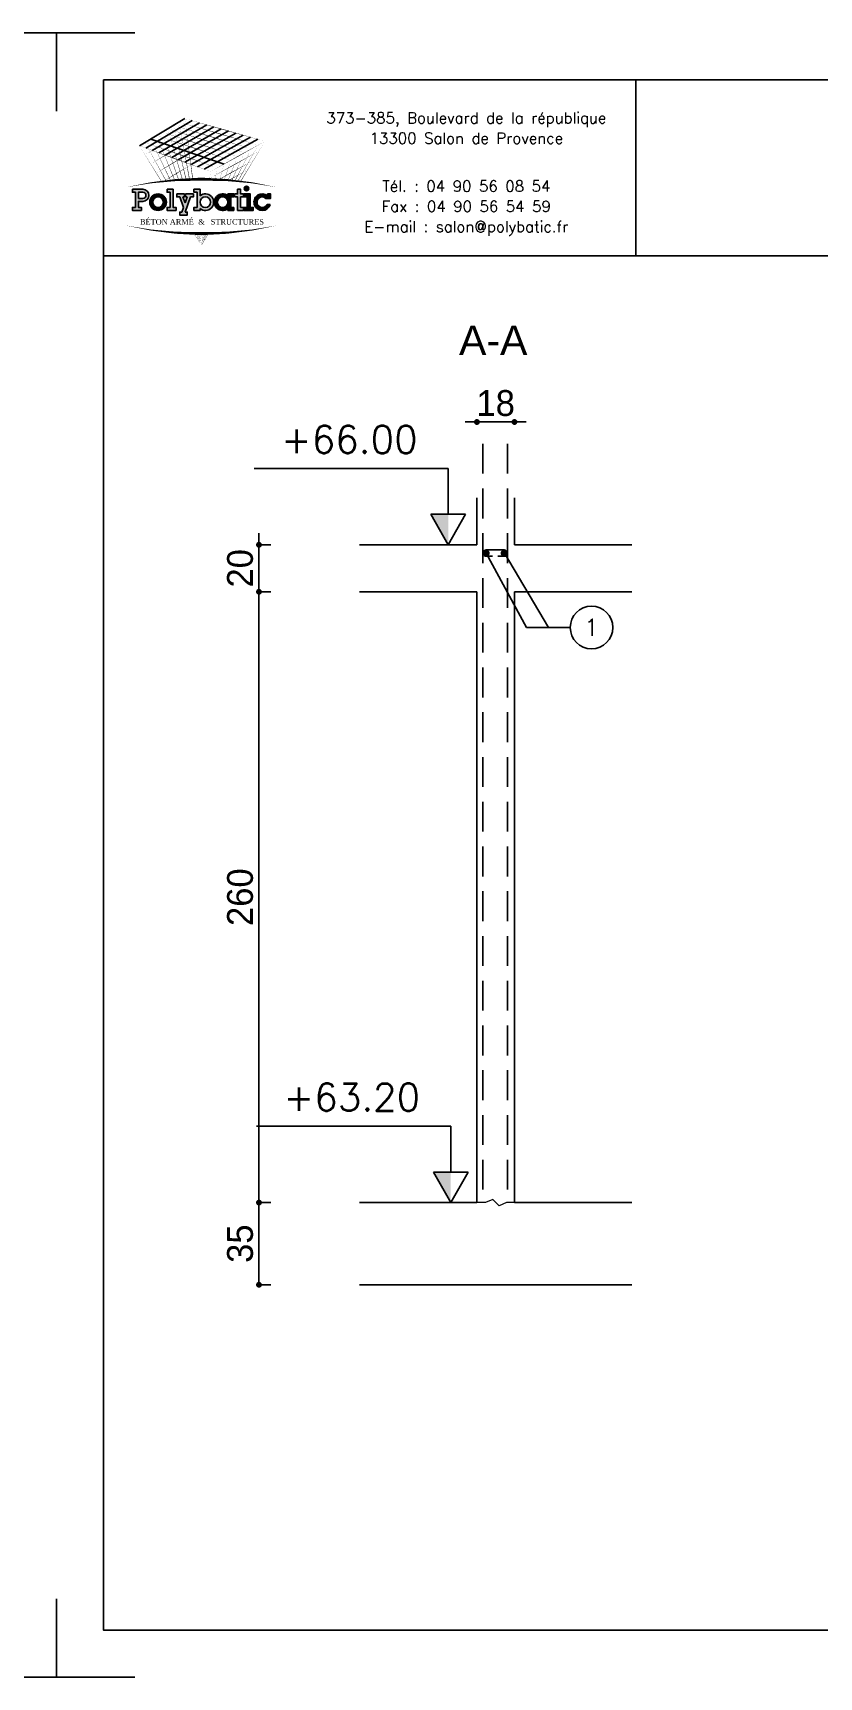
# Model space of a CAD drawing. Header units: metres. Extents: x -5618 to 118954, y -306 to 4637.
# Drawn here: x 102456 to 102791, y 894 to 1594 of the extents above; entities that cross this region are included whole.
import ezdxf
from ezdxf.enums import TextEntityAlignment as Align

# ---------------------------------------------------------------- set-up
doc = ezdxf.new("R2010")
doc.units = ezdxf.units.M
doc.linetypes.add('CACHEX2', pattern=[19.05, 12.7, -6.35])
for name, color, linetype in [('COTATION', 1, 'Continuous'), ('GO-FER-HA', 140, 'Continuous'), ('GO-TEXTE', 9, 'Continuous'), ('K_ENT_M_Building_V.76', 7, 'Continuous'), ('STR_COTATION', 1, 'Continuous'), ('STR_VOI-POT', 6, 'Continuous')]:
    doc.layers.add(name, color=color, linetype=linetype)
doc.layers.add('Kofragna_forma', color=7, linetype='Continuous', lineweight=70)
doc.styles.add('GrDimensions', font='simplex.shx')
doc.styles.add('POLYBATIC', font='TIMES.TTF')
doc.styles.add('schéma', font='simplex.shx')
doc.styles.add('TEXTE', font='romans.shx')
doc.styles.add('TEXTEBA', font='ARIAL.TTF')
doc.dimstyles.new('COUPE-20', dxfattribs={"dimscale": 0.5, "dimtxt": 22, "dimasz": 5, "dimexe": 0.05, "dimexo": 0, "dimgap": 5, "dimtad": 1, "dimdec": 0, "dimdsep": 46, "dimtxsty": 'Standard', "dimblk1": 'DOT', "dimblk2": 'DOT', "dimsah": 1, "dimcen": 0, "dimdle": 150, "dimclrd": 1, "dimclre": 1, "dimclrt": 7, "dimadec": 0, "dimazin": 0, "dimtfac": 1, "dimtdec": 0, "dimtix": 1, "dimtmove": 2, "dimatfit": 3, "dimldrblk": 'DOT', "dimfxl": 0, "dimtvp": 1, "dimtolj": 1, "dimtzin": 0, "dimarcsym": 0})

# ---------------------------------------------------------------- blocks, each defined once
blk = doc.blocks.new('A$C492E529B')
h = blk.add_hatch(color=256)
h.paths.add_polyline_path([(-1.983, 0.1), (-2.083, 0.1), (-2.083, 0.3), (-1.933, 0.3, 1), (-1.933, 0.7), (-2.283, 0.7), (-2.283, 0.6), (-2.183, 0.6), (-2.183, 0.1), (-2.283, 0.1), (-2.283, 0), (-1.983, 0)])
h.paths.add_polyline_path([(-2.083, 0.4), (-2.083, 0.6), (-1.933, 0.6, -1), (-1.933, 0.4)], flags=16)
h = blk.add_hatch(color=256)
h.paths.add_polyline_path([(-1.158, 0.275, 1), (-1.708, 0.275, 1)])
h.paths.add_polyline_path([(-1.608, 0.275, -1), (-1.258, 0.275, -1)], flags=16)
for color, points in [(256, [(-0.938, 0.7), (-1.138, 0.7), (-1.138, 0.6), (-1.038, 0.6), (-1.038, 0.1), (-1.138, 0.1), (-1.138, 0), (-0.838, 0), (-0.838, 0.1), (-0.938, 0.1)]), (256, [(-0.367, 0.45), (-0.268, 0.45), (-0.268, 0.55), (-0.523, 0.55), (-0.523, 0.45), (-0.473, 0.45), (-0.543, 0.253), (-0.612, 0.45), (-0.562, 0.45), (-0.562, 0.55), (-0.818, 0.55), (-0.818, 0.45), (-0.718, 0.45), (-0.595, 0.101), (-0.648, -0.05), (-0.718, -0.05), (-0.718, -0.15), (-0.468, -0.15), (-0.468, -0.05), (-0.543, -0.05)]), (256, [(1.393, 0.55), (1.292, 0.55), (1.292, 0.7), (1.193, 0.7), (1.193, 0.55), (1.093, 0.55), (1.093, 0.45), (1.193, 0.45), (1.193, 0), (1.393, 0), (1.393, 0.1), (1.292, 0.1), (1.292, 0.45), (1.393, 0.45)]), (140, [(1.413, 0.725, 1), (1.563, 0.725, 1)]), (256, [(1.613, 0.55), (1.413, 0.55), (1.413, 0.45), (1.513, 0.45), (1.513, 0.1), (1.413, 0.1), (1.413, 0), (1.712, 0), (1.712, 0.1), (1.613, 0.1)]), (256, [(2.13, 0.4), (2.283, 0.4), (2.283, 0.55), (2.183, 0.55), (2.183, 0.487, 3.359496), (2.272, 0.2), (2.166, 0.2, -3.125802)])]:
    blk.add_hatch(color=color).paths.add_polyline_path(points)
h = blk.add_hatch(color=256)
h.paths.add_polyline_path([(-0.047, 0.487), (-0.047, 0.7), (-0.248, 0.7), (-0.248, 0.6), (-0.147, 0.6), (-0.147, 0.1), (-0.248, 0.1), (-0.248, 0), (-0.047, 0), (-0.047, 0.063, 2.12132)])
h.paths.add_polyline_path([(-0.047, 0.275, -1), (0.303, 0.275, -1)], flags=16)
h = blk.add_hatch(color=256)
h.paths.add_polyline_path([(1.073, 0.1), (0.973, 0.1), (0.973, 0.45), (1.073, 0.45), (1.073, 0.55), (0.873, 0.55), (0.873, 0.487, 2.12132), (0.873, 0.063), (0.873, 0), (1.073, 0)])
h.paths.add_polyline_path([(0.523, 0.275, -1), (0.873, 0.275, -1)], flags=16)
for p, q in [((0.873, 0.55), (0.873, 0.487)), ((1.073, 0.55), (0.873, 0.55)), ((1.073, 0.45), (1.073, 0.55)), ((-0.595, 0.101), (-0.718, 0.45)), ((-0.648, -0.05), (-0.595, 0.101)), ((-0.543, 0.253), (-0.612, 0.45)), ((-0.543, -0.05), (-0.367, 0.45)), ((-0.543, 0.253), (-0.473, 0.45)), ((0.873, 0.063), (0.873, 0)), ((0.973, 0.1), (0.973, 0.45)), ((0.973, 0.45), (1.073, 0.45)), ((1.073, 0.1), (0.973, 0.1)), ((1.073, 0), (1.073, 0.1)), ((2.166, 0.2), (2.272, 0.2)), ((0.873, 0), (1.073, 0))]:
    blk.add_line(p, q)
for points in [[(-2.283, 0.7), (-1.933, 0.7)], [(-2.283, 0.7), (-2.283, 0.6), (-2.183, 0.6), (-2.183, 0.1), (-2.283, 0.1), (-2.283, 0), (-1.983, 0), (-1.983, 0.1), (-2.083, 0.1), (-2.083, 0.3), (-1.933, 0.3)], [(-2.083, 0.4), (-2.083, 0.6), (-1.933, 0.6)], [(-1.138, 0.7), (-0.938, 0.7), (-0.938, 0.1), (-0.838, 0.1), (-0.838, 0), (-1.138, 0), (-1.138, 0.1), (-1.038, 0.1), (-1.038, 0.6), (-1.138, 0.6), (-1.138, 0.7)], [(-0.818, 0.55), (-0.562, 0.55)], [(-0.818, 0.55), (-0.818, 0.45), (-0.718, 0.45)], [(-0.612, 0.45), (-0.562, 0.45), (-0.562, 0.55)], [(-0.523, 0.55), (-0.268, 0.55), (-0.268, 0.45), (-0.367, 0.45)], [(-0.473, 0.45), (-0.523, 0.45), (-0.523, 0.55)], [(-0.248, 0.7), (-0.248, 0.6), (-0.147, 0.6), (-0.147, 0.1), (-0.248, 0.1), (-0.248, 0), (-0.047, 0), (-0.047, 0.063)], [(-0.047, 0.487), (-0.047, 0.7), (-0.248, 0.7)], [(1.093, 0.55), (1.193, 0.55), (1.193, 0.7), (1.292, 0.7), (1.292, 0.55), (1.393, 0.55), (1.393, 0.45), (1.292, 0.45), (1.292, 0.1), (1.393, 0.1), (1.393, 0), (1.193, 0), (1.193, 0.45), (1.093, 0.45)], [(1.093, 0.45), (1.093, 0.55)], [(1.413, 0.45), (1.413, 0.55), (1.613, 0.55), (1.613, 0.1), (1.712, 0.1), (1.712, 0), (1.413, 0), (1.413, 0.1), (1.513, 0.1), (1.513, 0.45), (1.413, 0.45)], [(2.183, 0.487), (2.183, 0.55), (2.283, 0.55), (2.283, 0.4), (2.13, 0.4)], [(-2.083, 0.4), (-1.933, 0.4)], [(-0.648, -0.05), (-0.718, -0.05), (-0.718, -0.15), (-0.468, -0.15), (-0.468, -0.05), (-0.543, -0.05)]]:
    blk.add_lwpolyline(points)
for centre, radius in [((-1.433, 0.275), 0.275), ((-1.433, 0.275), 0.175), ((0.128, 0.275), 0.175), ((0.698, 0.275), 0.175)]:
    blk.add_circle(centre, radius)
at = {"color": 140}
blk.add_circle((1.488, 0.725), 0.075, dxfattribs=at)
for centre, radius, start, end in [((-1.933, 0.5), 0.2, 270, 90), ((-1.933, 0.5), 0.1, 270, 90), ((0.128, 0.275), 0.275, 230.4788, 129.5212), ((0.698, 0.275), 0.275, 50.4788, 309.5212), ((2.008, 0.275), 0.275, 50.4788, 344.1734), ((2.008, 0.275), 0.175, 45.5847, 334.6231)]:
    blk.add_arc(centre, radius, start, end)
blk = doc.blocks.new('POLYBATIC')
at = {"color": 140}
for p, q in [((-0.43, 3.281), (-1.602, 2.578)), ((-1.435, 2.518), (-0.241, 3.228)), ((-1.268, 2.457), (-0.053, 3.175)), ((0.135, 3.121), (-1.101, 2.397)), ((-0.934, 2.337), (0.323, 3.068)), ((-0.767, 2.276), (0.511, 3.015)), ((-1.309, 2.754), (0.586, 2.109)), ((0.7, 2.962), (-0.6, 2.216)), ((-0.433, 2.156), (0.888, 2.908)), ((1.076, 2.855), (-0.266, 2.095)), ((-0.099, 2.035), (1.264, 2.802)), ((1.452, 2.749), (0.067, 1.974))]:
    blk.add_line(p, q, dxfattribs=at)
for points in [[(-1.016, 2.93, 0.0156, 0, 0), (-0.43, 3.281, 0, 0, 0)], [(-0.391, 2.983, 0, 0.0156, 0), (-0.923, 2.663, 0, 0, 0)], [(0.122, 2.71, 0.0156, 0, 0), (-0.869, 3.018, 0, 0, 0)], [(-0.491, 1.706, 0.0136, 0, 0), (-0.869, 3.018, 0, 0, 0)], [(-0.838, 2.873, 0.0156, 0, 0), (-0.241, 3.228, 0, 0, 0)], [(0.283, 2.803, 0.0156, 0, 0), (-0.723, 3.105, 0, 0, 0)], [(-0.398, 1.71, 0.014, 0, 0), (-0.723, 3.105, 0, 0, 0)], [(-0.661, 2.816, 0.0156, 0, 0), (-0.053, 3.175, 0, 0, 0)], [(0.444, 2.896, 0.0156, 0, 0), (-0.576, 3.193, 0, 0, 0)], [(-0.309, 1.714, 0.0145, 0, 0), (-0.576, 3.193, 0, 0, 0)], [(-0.483, 2.759, 0.0156, 0, 0), (0.135, 3.121, 0, 0, 0)], [(0.605, 2.988, 0.0156, 0, 0), (-0.43, 3.281, 0, 0, 0)], [(-0.225, 1.716, 0.0149, 0, 0), (-0.43, 3.281, 0, 0, 0)], [(-0.305, 2.702, 0.0156, 0, 0), (0.323, 3.068, 0, 0, 0)], [(-0.128, 2.646, 0.0156, 0, 0), (0.511, 3.015, 0, 0, 0)], [(1.641, 2.695, 0, 0.0156, 0), (0.605, 2.988, 0, 0, 0)], [(-1.602, 2.578, 0, 0.0156, 0), (-1.016, 2.93, 0, 0, 0)], [(-0.684, 2.246, 0.0156, 0, 0), (-1.602, 2.578, 0, 0, 0)], [(-1.031, 1.66, 0.0111, 0, 0), (-1.602, 2.578, 0, 0, 0)], [(-1.456, 2.344, 0, 0.0156, 0), (-0.923, 2.663, 0, 0, 0)], [(-0.522, 2.339, 0.0156, 0, 0), (-1.455, 2.666, 0, 0, 0)], [(-0.913, 1.673, 0.0116, 0, 0), (-1.455, 2.666, 0, 0, 0)], [(-1.435, 2.518, 0, 0.0156, 0), (-0.838, 2.873, 0, 0, 0)], [(-0.361, 2.432, 0.0156, 0, 0), (-1.309, 2.754, 0, 0, 0)], [(-0.8, 1.684, 0.0121, 0, 0), (-1.309, 2.754, 0, 0, 0)], [(-1.268, 2.457, 0, 0.0156, 0), (-0.661, 2.816, 0, 0, 0)], [(-0.2, 2.524, 0.0156, 0, 0), (-1.162, 2.842, 0, 0, 0)], [(-0.692, 1.693, 0.0126, 0, 0), (-1.162, 2.842, 0, 0, 0)], [(-1.101, 2.397, 0, 0.0156, 0), (-0.483, 2.759, 0, 0, 0)], [(-0.039, 2.617, 0.0156, 0, 0), (-1.016, 2.93, 0, 0, 0)], [(-0.589, 1.7, 0.0131, 0, 0), (-1.016, 2.93, 0, 0, 0)], [(-0.934, 2.337, 0, 0.0156, 0), (-0.305, 2.702, 0, 0, 0)], [(-0.352, 2.685, 0, 0.0156, 0), (-0.831, 2.397, 0, 0, 0)], [(-0.767, 2.276, 0, 0.0156, 0), (-0.128, 2.646, 0, 0, 0)], [(-0.6, 2.216, 0, 0.0156, 0), (0.05, 2.589, 0, 0, 0)], [(0.937, 2.305, 0, 0.0156, 0), (-0.039, 2.617, 0, 0, 0)], [(0.05, 2.589, 0.0156, 0, 0), (0.7, 2.962, 0, 0, 0)], [(1.113, 2.402, 0, 0.0156, 0), (0.122, 2.71, 0, 0, 0)], [(0.227, 2.532, 0.0156, 0, 0), (0.888, 2.908, 0, 0, 0)], [(1.289, 2.5, 0, 0.0156, 0), (0.283, 2.803, 0, 0, 0)], [(0.405, 2.475, 0.0156, 0, 0), (1.076, 2.855, 0, 0, 0)], [(1.465, 2.598, 0, 0.0156, 0), (0.444, 2.896, 0, 0, 0)], [(0.582, 2.418, 0.0156, 0, 0), (1.264, 2.802, 0, 0, 0)], [(0.76, 2.362, 0.0156, 0, 0), (1.452, 2.749, 0, 0, 0)], [(0.937, 2.305, 0.0156, 0, 0), (1.641, 2.695, 0, 0, 0)], [(0.942, 1.67, 0.0112, 0, 0), (1.465, 2.598, 0, 0, 0)], [(1.012, 1.663, 0.012, 0, 0), (1.641, 2.695, 0, 0, 0)], [(-1.31, 2.109, 0, 0.0156, 0), (-0.831, 2.397, 0, 0, 0)], [(-1.165, 1.875, 0, 0.0156, 0), (-0.739, 2.131, 0, 0, 0)], [(-0.312, 2.386, 0, 0.0156, 0), (-0.739, 2.131, 0, 0, 0)], [(0.234, 1.914, 0, 0.0156, 0), (-0.684, 2.246, 0, 0, 0)], [(0.41, 2.012, 0, 0.0156, 0), (-0.522, 2.339, 0, 0, 0)], [(-0.433, 2.156, 0, 0.0156, 0), (0.227, 2.532, 0, 0, 0)], [(0.586, 2.109, 0, 0.0156, 0), (-0.361, 2.432, 0, 0, 0)], [(-0.266, 2.095, 0, 0.0156, 0), (0.405, 2.475, 0, 0, 0)], [(0.762, 2.207, 0, 0.0156, 0), (-0.2, 2.524, 0, 0, 0)], [(-0.099, 2.035, 0, 0.0156, 0), (0.582, 2.418, 0, 0, 0)], [(0.067, 1.974, 0, 0.0156, 0), (0.76, 2.362, 0, 0, 0)], [(0.234, 1.914, 0, 0.0156, 0), (0.937, 2.305, 0, 0, 0)], [(0.587, 1.7, 0.00718, 0, 0), (0.762, 2.207, 0, 0, 0)], [(0.689, 1.693, 0.0083, 0, 0), (0.937, 2.305, 0, 0, 0)], [(0.765, 1.884, 0.0156, 0, 0), (1.342, 2.205, 0, 0, 0)], [(0.781, 1.685, 0.00933, 0, 0), (1.113, 2.402, 0, 0, 0)], [(0.852, 2.095, 0.0156, 0, 0), (1.491, 2.45, 0, 0, 0)], [(0.865, 1.678, 0.0103, 0, 0), (1.289, 2.5, 0, 0, 0)], [(-1.953, 1.508, 0, 0.0781, -0.053843), (0, 1.719, 0, 0, 0)], [(-1.019, 1.641, 0, 0.0156, 0), (-0.646, 1.864, 0, 0, 0)], [(-0.273, 2.088, 0, 0.0156, 0), (-0.646, 1.864, 0, 0, 0)], [(-0.234, 1.79, 0, 0.00638, 0), (-0.365, 1.711, 0, 0.00638, 0)], [(1.953, 1.508, 0, 0.0781, 0.053843), (0, 1.719, 0, 0, 0)], [(0.213, 1.74, 0, 0.0156, 0), (0.852, 2.095, 0, 0, 0)], [(0.21, 1.716, 0.00323, 0, 0), (0.234, 1.914, 0, 0, 0)], [(0.349, 1.712, 0.00465, 0, 0), (0.41, 2.012, 0, 0, 0)], [(0.447, 1.708, 0.00693, 0.0156, 0), (0.767, 1.886, 0, 0, 0)], [(0.474, 1.706, 0.00597, 0, 0), (0.586, 2.109, 0, 0, 0)], [(0.68, 1.675, 0.0156, 0, 0), (1.193, 1.96, 0, 0, 0)], [(0.96, 1.668, 0.00293, 0, 0), (1.044, 1.715, 0, 0, 0)], [(-1.953, 0.523, 0, 0.0781, 0.053843), (0, 0.312, 0, 0, 0)], [(1.953, 0.523, 0, 0.0781, -0.053843), (0, 0.312, 0, 0, 0)], [(0, 0, 0, 0.00381, 0), (-0.195, 0.315, 0, 0.00381, 0)], [(0, 0, 0, 0.00368, 0), (-0.171, 0.314, 0, 0.00368, 0)], [(0, 0, 0, 0.00356, 0), (-0.149, 0.314, 0, 0.00356, 0)], [(0, 0, 0, 0.00345, 0), (-0.128, 0.313, 0, 0.00345, 0)], [(0, 0, 0, 0.00334, 0), (-0.109, 0.313, 0, 0.00334, 0)], [(0, 0, 0, 0.00324, 0), (-0.09, 0.313, 0, 0.00324, 0)], [(0, 0, 0, 0.00315, 0), (-0.073, 0.313, 0, 0.00315, 0)], [(0, 0, 0, 0.00306, 0), (-0.056, 0.313, 0, 0.00306, 0)], [(0, 0, 0, 0.00306, 0), (-0.056, 0.313, 0, 0.00306, 0)], [(0, 0, 0, 0.00298, 0), (-0.041, 0.313, 0, 0.00298, 0)], [(0, 0, 0, 0.0051, 0), (0.038, 0.313, 0, 0.0051, 0)], [(0, 0, 0, 0.00425, 0), (0.127, 0.313, 0, 0.00425, 0)], [(0, 0, 0, 0.00408, 0), (0.145, 0.314, 0, 0.00408, 0)], [(0, 0, 0, 0.00392, 0), (0.162, 0.314, 0, 0.00392, 0)], [(0, 0, 0, 0.00378, 0), (0.177, 0.314, 0, 0.00378, 0)], [(0, 0, 0, 0.00365, 0), (0.191, 0.315, 0, 0.00365, 0)], [(0, 0, 0, 0.00486, 0), (0.064, 0.313, 0, 0.00486, 0)], [(0, 0, 0, 0.00464, 0), (0.087, 0.313, 0, 0.00464, 0)], [(0, 0, 0, 0.00443, 0), (0.108, 0.313, 0, 0.00443, 0)]]:
    blk.add_lwpolyline(points, format="xyseb", dxfattribs=at)
at = {"color": 5, "xscale": 0.78125, "yscale": 0.78125, "zscale": 0.78125}
blk.add_blockref('A$C492E529B', (0, 0.91), dxfattribs=at)
at = {"lineweight": 60, "style": 'POLYBATIC'}
for s, p in [('BÉTON ARMÉ', (-1.587, 0.547)), ('STRUCTURES', (0.24, 0.547))]:
    blk.add_text(s, height=0.1406, dxfattribs=at).set_placement(p)
at = {"color": 140, "style": 'POLYBATIC'}
blk.add_text('&', height=0.141, dxfattribs=at).set_placement((0, 0.547), align=Align.CENTER)
blk = doc.blocks.new('_DOT')
at = {"color": 0, "linetype": 'ByBlock'}
blk.add_line((-0.5, 0), (-1, 0), dxfattribs=at)
at = {"color": 0, "linetype": 'ByBlock', "const_width": 0.5}
blk.add_lwpolyline([(-0.25, 0, 1), (0.25, 0, 1)], format="xyb", close=True, dxfattribs=at)
blk = doc.blocks.new('*D1276')
at = {"layer": 'COTATION', "color": 1, "lineweight": -2, "ltscale": 4.5}
for p, q in [((102557.25, 1095.79), (102552.22, 1095.79)), ((102552.25, 1063.29), (102552.25, 1093.29)), ((102557.25, 1060.79), (102552.22, 1060.79))]:
    blk.add_line(p, q, dxfattribs=at)
at = {"layer": 'DEFPOINTS', "color": 0, "lineweight": -3, "ltscale": 4.5}
for p in [(102552.25, 1095.79), (102595.02, 1095.79), (102595.02, 1060.79)]:
    blk.add_point(p, dxfattribs=at)
at = {"layer": 'COTATION', "color": 1, "lineweight": -2, "ltscale": 4.5, "xscale": 2.5, "yscale": 2.5, "zscale": 2.5}
for p, rotation in [((102552.25, 1095.79), 90), ((102552.25, 1060.79), 270)]:
    blk.add_blockref('_DOT', p, dxfattribs=dict(at, rotation=rotation))
at = {"layer": 'COTATION', "color": 7, "lineweight": -3, "ltscale": 4.5, "insert": (102544.25, 1078.29), "char_height": 11, "attachment_point": 5, "rotation": 90}
blk.add_mtext('\\A1;35', dxfattribs=at)
blk = doc.blocks.new('*D1277')
at = {"layer": 'COTATION', "color": 1, "lineweight": -2, "ltscale": 4.5}
for p, q in [((102557.25, 1355.79), (102552.22, 1355.79)), ((102552.25, 1098.29), (102552.25, 1353.29)), ((102557.25, 1095.79), (102552.22, 1095.79))]:
    blk.add_line(p, q, dxfattribs=at)
at = {"layer": 'DEFPOINTS', "color": 0, "lineweight": -3, "ltscale": 4.5}
for p in [(102552.25, 1355.79), (102595.02, 1355.79), (102595.02, 1095.79)]:
    blk.add_point(p, dxfattribs=at)
at = {"layer": 'COTATION', "color": 1, "lineweight": -2, "ltscale": 4.5, "xscale": 2.5, "yscale": 2.5, "zscale": 2.5}
for p, rotation in [((102552.25, 1355.79), 90), ((102552.25, 1095.79), 270)]:
    blk.add_blockref('_DOT', p, dxfattribs=dict(at, rotation=rotation))
at = {"layer": 'COTATION', "color": 7, "lineweight": -3, "ltscale": 4.5, "insert": (102544.25, 1225.79), "char_height": 11, "attachment_point": 5, "rotation": 90}
blk.add_mtext('\\A1;260', dxfattribs=at)
blk = doc.blocks.new('*D1278')
at = {"layer": 'COTATION', "color": 1, "lineweight": -2, "ltscale": 4.5}
for p, q in [((102552.25, 1378.29), (102552.25, 1380.79)), ((102557.25, 1375.79), (102552.22, 1375.79)), ((102552.25, 1355.79), (102552.25, 1375.79)), ((102557.25, 1355.79), (102552.22, 1355.79)), ((102552.25, 1353.29), (102552.25, 1350.79))]:
    blk.add_line(p, q, dxfattribs=at)
at = {"layer": 'DEFPOINTS', "color": 0, "lineweight": -3, "ltscale": 4.5}
for p in [(102552.25, 1375.79), (102595.02, 1375.79), (102595.02, 1355.79)]:
    blk.add_point(p, dxfattribs=at)
at = {"layer": 'COTATION', "color": 1, "lineweight": -2, "ltscale": 4.5, "xscale": 2.5, "yscale": 2.5, "zscale": 2.5}
for p, rotation in [((102552.25, 1375.79), 270), ((102552.25, 1355.79), 90)]:
    blk.add_blockref('_DOT', p, dxfattribs=dict(at, rotation=rotation))
at = {"layer": 'COTATION', "color": 7, "lineweight": -3, "ltscale": 4.5, "insert": (102544.25, 1365.79), "char_height": 11, "attachment_point": 5, "rotation": 90}
blk.add_mtext('\\A1;20', dxfattribs=at)
blk = doc.blocks.new('*D1279')
at = {"layer": 'DEFPOINTS', "color": 0, "lineweight": -3, "ltscale": 4.5}
for p in [(102645.02, 1428.07), (102645.02, 1395.79, 187.69), (102661.02, 1395.79, 187.69)]:
    blk.add_point(p, dxfattribs=at)
at = {"layer": 'STR_COTATION', "color": 1, "lineweight": -2, "ltscale": 4.5}
for p, q in [((102642.52, 1428.07), (102640.02, 1428.07)), ((102645.02, 1428.08), (102645.02, 1428.09)), ((102661.02, 1428.07), (102645.02, 1428.07)), ((102661.02, 1428.08), (102661.02, 1428.09)), ((102663.52, 1428.07), (102666.02, 1428.07))]:
    blk.add_line(p, q, dxfattribs=at)
at = {"layer": 'STR_COTATION', "color": 1, "lineweight": -2, "ltscale": 4.5, "xscale": 2.5, "yscale": 2.5, "zscale": 2.5}
blk.add_blockref('_DOT', (102645.02, 1428.07), dxfattribs=at)
at = {"layer": 'STR_COTATION', "color": 1, "lineweight": -2, "ltscale": 4.5, "xscale": 2.5, "yscale": 2.5, "zscale": 2.5, "rotation": 180}
blk.add_blockref('_DOT', (102661.02, 1428.07), dxfattribs=at)
at = {"layer": 'STR_COTATION', "color": 7, "lineweight": -3, "ltscale": 4.5, "insert": (102653.02, 1436.07), "char_height": 11, "attachment_point": 5}
blk.add_mtext('\\A1;18', dxfattribs=at)

msp = doc.modelspace()

# ---------------------------------------------------------------- linework, layer by layer
at = {"color": 7, "linetype": 'Continuous', "lineweight": -3}
for p, q in [((102640.19, 1388.79, 187.69), (102625.44, 1388.79, 187.69)), ((102632.82, 1375.79, 187.69), (102625.44, 1388.79, 187.69)), ((102640.19, 1388.79, 187.69), (102625.44, 1388.79, 187.69)), ((102632.82, 1375.79, 187.69), (102625.44, 1388.79, 187.69)), ((102632.82, 1375.79, 187.69), (102640.19, 1388.79, 187.69)), ((102632.82, 1375.79, 187.69), (102640.19, 1388.79, 187.69)), ((102641.25, 1108.79, 187.69), (102626.5, 1108.79, 187.69)), ((102633.88, 1095.79, 187.69), (102626.5, 1108.79, 187.69)), ((102641.25, 1108.79, 187.69), (102626.5, 1108.79, 187.69)), ((102633.88, 1095.79, 187.69), (102626.5, 1108.79, 187.69)), ((102633.88, 1095.79, 187.69), (102641.25, 1108.79, 187.69)), ((102633.88, 1095.79, 187.69), (102641.25, 1108.79, 187.69))]:
    msp.add_line(p, q, dxfattribs=at)
for points in [[(102432.68, 1593.71), (102466.01, 1593.71), (102466.01, 1560.38)], [(102466.01, 1560.38), (102466.01, 1593.71), (102499.34, 1593.71)], [(102712.65, 1573.71), (102712.65, 1498.77)], [(103435.91, 1498.77), (102486, 1498.77)], [(102466.01, 927.11), (102466.01, 893.78), (102432.68, 893.78)], [(102466.01, 927.11), (102466.01, 893.78), (102499.34, 893.78)]]:
    msp.add_lwpolyline(points)
msp.add_lwpolyline([(102486, 1573.71), (102486, 913.78), (103435.91, 913.78), (103435.91, 1573.71)], close=True)
at = {"lineweight": 18, "elevation": 187.69}
msp.add_lwpolyline([(102661.02, 1095.79), (102657.56, 1095.79), (102654.53, 1094.36), (102651.79, 1097.13), (102648.63, 1095.79), (102645.02, 1095.79)], dxfattribs=at)
at = {"color": 7, "linetype": 'Continuous', "lineweight": -3}
for points in [[(102625.44, 1388.79, 187.69), (102632.82, 1375.79, 187.69), (102632.82, 1388.76, 187.69)], [(102625.44, 1388.79, 187.69), (102632.82, 1375.79, 187.69), (102632.82, 1388.76, 187.69)], [(102626.5, 1108.79, 187.69), (102633.88, 1095.79, 187.69), (102633.88, 1108.75, 187.69)], [(102626.5, 1108.79, 187.69), (102633.88, 1095.79, 187.69), (102633.88, 1108.75, 187.69)]]:
    msp.add_solid(points, dxfattribs=at)
at = {"layer": 'GO-FER-HA', "elevation": 93.84}
for points in [[(102649.03, 1372.22), (102666.18, 1340.59), (102684.76, 1340.59)], [(102656.73, 1372.22), (102675.51, 1340.59), (102684.76, 1340.59)]]:
    msp.add_lwpolyline(points, dxfattribs=at)
at = {"layer": 'GO-FER-HA'}
msp.add_circle((102693.82, 1340.59, 93.84), 9.06, dxfattribs=at)
at = {"layer": 'K_ENT_M_Building_V.76', "color": 30, "linetype": 'Continuous', "lineweight": -3}
for p, q in [((102626.32, 1408.29, 187.69), (102550.18, 1408.29, 187.69)), ((102626.32, 1408.29, 187.69), (102550.18, 1408.29, 187.69)), ((102632.82, 1408.29, 187.69), (102626.32, 1408.29, 187.69)), ((102632.82, 1408.29, 187.69), (102626.32, 1408.29, 187.69)), ((102632.82, 1388.79, 187.69), (102632.82, 1408.29, 187.69)), ((102632.82, 1388.79, 187.69), (102632.82, 1408.29, 187.69)), ((102627.38, 1128.29, 187.69), (102551.23, 1128.29, 187.69)), ((102627.38, 1128.29, 187.69), (102551.23, 1128.29, 187.69)), ((102633.88, 1128.29, 187.69), (102627.38, 1128.29, 187.69)), ((102633.88, 1128.29, 187.69), (102627.38, 1128.29, 187.69)), ((102633.88, 1108.79, 187.69), (102633.88, 1128.29, 187.69)), ((102633.88, 1108.79, 187.69), (102633.88, 1128.29, 187.69))]:
    msp.add_line(p, q, dxfattribs=at)
at = {"layer": 'Kofragna_forma', "color": 4, "lineweight": -3}
for p, q in [((102645.02, 1375.79, 187.69), (102645.02, 1395.79, 187.69)), ((102661.02, 1395.79, 187.69), (102661.02, 1375.79, 187.69)), ((102595.02, 1375.79, 187.69), (102645.02, 1375.79, 187.69)), ((102661.02, 1375.79, 281.53), (102711.02, 1375.79, 281.53)), ((102645.02, 1355.79, 187.69), (102595.02, 1355.79, 187.69)), ((102645.02, 1095.79, 187.69), (102645.02, 1355.79, 187.69)), ((102661.02, 1355.79, 187.69), (102661.02, 1095.79, 187.69)), ((102711.02, 1355.79, 281.53), (102661.02, 1355.79, 281.53)), ((102645.02, 1095.79, 187.69), (102595.02, 1095.79, 187.69)), ((102661.02, 1095.79, 187.69), (102711.02, 1095.79, 187.69)), ((102662.02, 1060.79, 187.69), (102595.02, 1060.79, 187.69)), ((102662.02, 1060.79, 187.69), (102711.02, 1060.79, 187.69))]:
    msp.add_line(p, q, dxfattribs=at)
at = {"layer": 'STR_VOI-POT', "color": 1, "linetype": 'CACHEX2', "elevation": 187.69}
for points in [[(102647.59, 1418.79), (102647.59, 1095.79)], [(102658.02, 1418.79), (102658.02, 1095.79)]]:
    msp.add_lwpolyline(points, dxfattribs=at)
at = {"layer": 'STR_VOI-POT', "const_width": 1.44, "elevation": 93.84}
for points in [[(102648.31, 1372.22, -1), (102649.75, 1372.22, -1)], [(102655.86, 1372.22, -1), (102657.3, 1372.22, -1)]]:
    msp.add_lwpolyline(points, format="xyb", close=True, dxfattribs=at)
at = {"layer": 'STR_VOI-POT', "elevation": 93.84}
msp.add_lwpolyline([(102651.64, 1370.92), (102649.03, 1370.92, -0.414214), (102647.72, 1372.22), (102647.72, 1372.31, -0.414214), (102649.03, 1373.62), (102656.58, 1373.62, -0.431995), (102657.89, 1372.22), (102657.89, 1372.22, -0.414214), (102656.58, 1370.92), (102653.97, 1370.92)], format="xyb", dxfattribs=at)

# ---------------------------------------------------------------- block references
at = {"xscale": 16.49835000000894, "yscale": 16.49834999989253, "zscale": 16.49835000000003}
msp.add_blockref('POLYBATIC', (102527.77, 1503.09), dxfattribs=at)

# ---------------------------------------------------------------- texts
at = {"style": 'schéma'}
for s, p in [('373-385, Boulevard de la république', (102640.53, 1555.18)), ('13300 Salon de Provence', (102640.53, 1546.55)), ('Tél. : 04 90 56 08 54', (102640.53, 1526.16)), ('Fax : 04 90 56 54 59', (102640.53, 1517.53)), ('E-mail : salon@polybatic.fr', (102640.53, 1508.9))]:
    msp.add_text(s, height=4.6662, dxfattribs=at).set_placement(p, align=Align.CENTER)
at = {"layer": 'GO-FER-HA', "style": 'TEXTE'}
msp.add_text('1', height=7.2, dxfattribs=at).set_placement((102693.82, 1340.59, 93.84), align=Align.MIDDLE_CENTER)
at = {"layer": 'GO-TEXTE', "style": 'TEXTEBA'}
msp.add_text('A-A', height=12.497, dxfattribs=at).set_placement((102637.42, 1456.62, 187.69))
at = {"layer": 'K_ENT_M_Building_V.76', "color": 0, "linetype": 'Continuous', "lineweight": -3, "char_height": 11.7, "attachment_point": 9, "style": 'GrDimensions'}
for s, insert in [('+66.00', (102619.82, 1414.79, 187.69)), ('\\A1;+63.20', (102620.88, 1134.79, 187.69))]:
    msp.add_mtext(s, dxfattribs=dict(at, insert=insert))

# ---------------------------------------------------------------- dimensions: what is measured, and where the dimension line sits
at = {"layer": 'COTATION', "lineweight": -3, "ltscale": 4.5}
for base, p1, p2, picture, middle in [((102552.25, 1375.79, 93.84), (102595.02, 1355.79, 93.84), (102595.02, 1375.79, 93.84), '*D1278', (102544.25, 1365.79, 93.84)), ((102552.25, 1355.79, 93.84), (102595.02, 1095.79, 93.84), (102595.02, 1355.79, 93.84), '*D1277', (102544.25, 1225.79, 93.84)), ((102552.25, 1095.79, 93.84), (102595.02, 1060.79, 93.84), (102595.02, 1095.79, 93.84), '*D1276', (102544.25, 1078.29, 93.84))]:
    dim = msp.add_linear_dim(base=base, p1=p1, p2=p2, angle=90, dimstyle='COUPE-20', dxfattribs=at)
    dim.commit()
    dim.dimension.update_dxf_attribs({"geometry": picture, "text_midpoint": middle})
at = {"layer": 'STR_COTATION', "lineweight": -3, "ltscale": 4.5}
dim = msp.add_linear_dim(base=(102645.02, 1428.07), p1=(102661.02, 1395.79, 187.69), p2=(102645.02, 1395.79, 187.69), angle=180, text='18', dimstyle='COUPE-20', override={"dimfxl": 0.1}, dxfattribs=at)
dim.commit()
dim.dimension.update_dxf_attribs({"geometry": '*D1279', "text_midpoint": (102653.02, 1436.07)})

doc.saveas('drawing.dxf')
